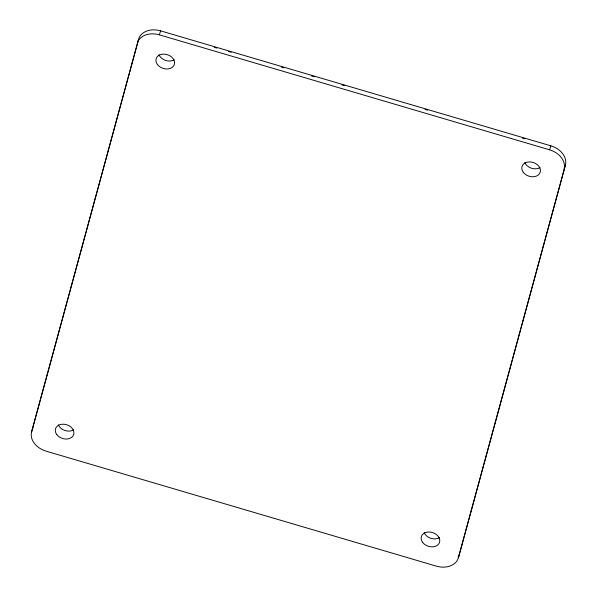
<?xml version="1.0" encoding="UTF-8"?>
<svg xmlns="http://www.w3.org/2000/svg" width="597" height="597" viewBox="0 0 597 597"><rect width="100%" height="100%" fill="white"/><g stroke="black" fill="none" stroke-linecap="round" stroke-linejoin="round"><path stroke-width="0.9" d="M31.604 431.9L138.571 39.342A19.074 14.373 18 0 1 160.638 30.857L550.874 145.84A19.074 14.373 18 0 1 565.396 165.1L458.429 557.658A19.074 14.373 18 0 1 436.362 566.143L46.126 451.16A19.074 14.373 18 0 1 31.604 431.9L138.571 39.342M458.429 557.658L565.396 165.1M137.28 43.32A19.074 14.373 18 0 1 159.347 34.835L160.638 30.857M564.105 169.078A19.074 14.373 18 0 0 549.583 149.81L550.874 145.84M214.256 47.29L216.935 48.081M228.539 51.506L231.218 52.29M281.224 67.028L283.903 67.819M311.589 75.976L314.268 76.759M341.954 84.916L344.633 85.707M424.997 109.385L427.676 110.176M522.338 138.064L525.017 138.855M159.347 34.835L549.583 149.81M540.091 167.585A9.537 7.186 18 0 1 524.815 162.533M174.249 59.79A9.537 7.186 18 0 1 158.974 54.737M439.452 537.658A9.537 7.186 18 0 1 424.176 532.606M459.72 553.68A19.074 14.373 18 0 1 458.115 557.091M32.641 429.153A19.074 14.373 18 0 1 32.895 427.922M73.603 429.862A9.537 7.186 18 0 1 58.327 424.81M523.3 172.346A9.537 7.186 18 0 0 539.449 173.749A9.537 7.186 18 0 0 530.554 161.951A9.537 7.186 18 0 0 523.3 172.346M157.451 64.558A9.537 7.186 18 0 0 173.6 65.954A9.537 7.186 18 0 0 164.712 54.155A9.537 7.186 18 0 0 157.451 64.558M422.654 542.419A9.537 7.186 18 0 0 438.802 543.822A9.537 7.186 18 0 0 429.907 532.024A9.537 7.186 18 0 0 422.654 542.419M56.805 434.631A9.537 7.186 18 0 0 72.953 436.026A9.537 7.186 18 0 0 64.066 424.228A9.537 7.186 18 0 0 56.805 434.631"/></g></svg>
